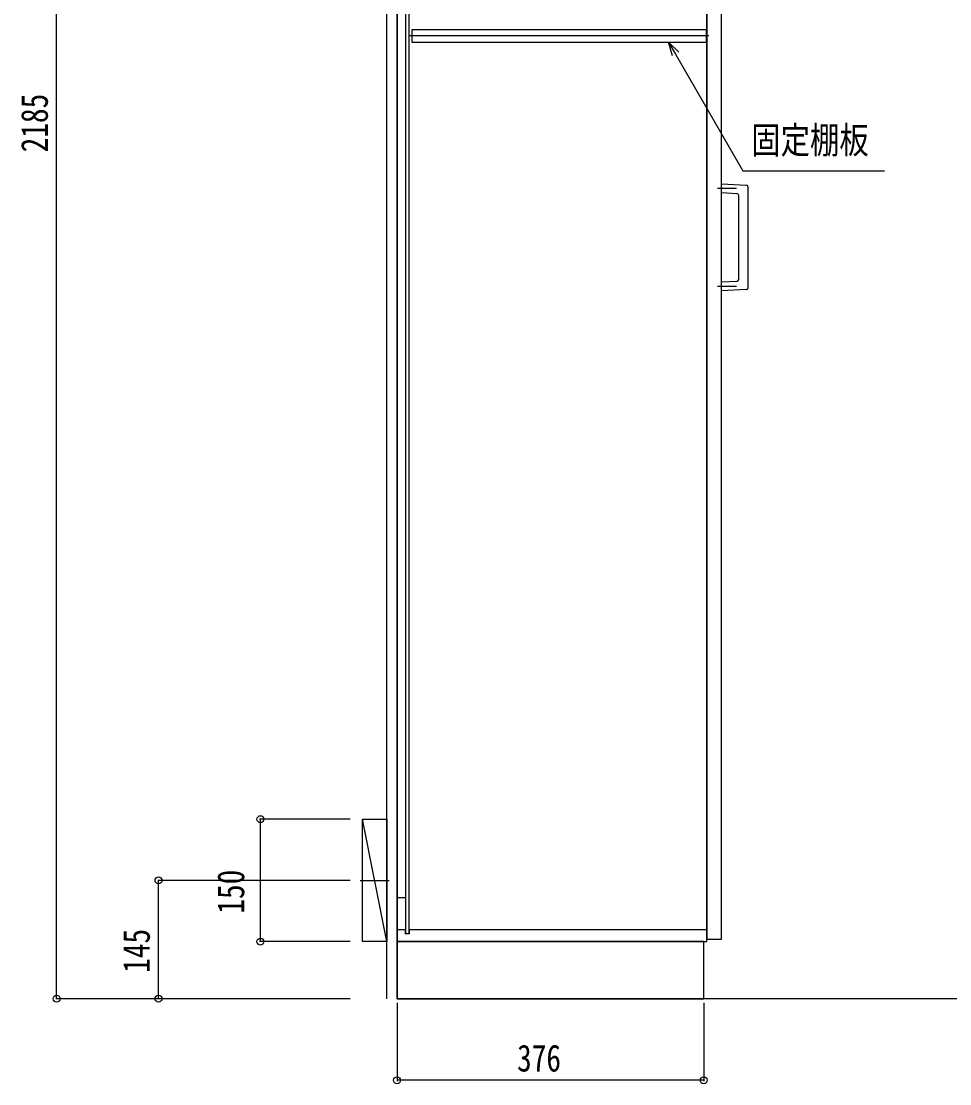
# Model space of a CAD drawing. Units: millimetres, scale not verified. Extents: x -4205 to 4205, y -2970 to 2970.
# Drawn here: x -2440 to -1301, y -1237 to 65 of the extents above; entities that cross this region are included whole.
import ezdxf
from ezdxf.enums import TextEntityAlignment as Align

# ---------------------------------------------------------------- set-up
doc = ezdxf.new("R2010")
doc.units = ezdxf.units.MM
doc.header["$LTSCALE"] = 20
for name, color, linetype in [('0-2_YKK_11', 7, 'Continuous'), ('0-3_YKK_12', 2, 'Continuous'), ('0-4_YKK_13', 4, 'Continuous'), ('0-5_YKK_D', 6, 'Continuous'), ('0-7_YSS_K', 3, 'Continuous')]:
    doc.layers.add(name, color=color, linetype=linetype)
doc.styles.add('ＭＳ ゴシック', font='')
doc.styles.get('ＭＳ ゴシック').set_extended_font_data('MS Gothic')

msp = doc.modelspace()

# ---------------------------------------------------------------- linework, layer by layer
at = {"layer": '0-2_YKK_11'}
msp.add_lwpolyline([(-1599.48, 54.5), (-1960.98, 54.5), (-1960.98, 39.5), (-1599.48, 39.5)], close=True, dxfattribs=at)
at = {"layer": '0-3_YKK_12'}
for p, q in [((-1968.48, 1117.5), (-1968.48, -1053.5)), ((-1964.48, 1117.5), (-1964.48, -1053.5)), ((-1596.69, 47), (-1963.77, 47)), ((-2024.27, -988), (-1988.69, -988)), ((-1968.48, -1009.5), (-1978.98, -1009.5)), ((-1978.98, -1048), (-1968.98, -1048)), ((-1968.98, -1048), (-1968.98, -1053.5)), ((-1963.98, -1053.5), (-1968.98, -1053.5)), ((-1963.98, -1048), (-1963.98, -1053.5)), ((-1963.98, -1048), (-1598.98, -1048))]:
    msp.add_line(p, q, dxfattribs=at)
for points in [[(-1978.98, -1063), (-1598.98, -1063), (-1598.98, 1127), (-1978.98, 1127)], [(-1598.98, -1060), (-1580.98, -1060), (-1580.98, 1124), (-1598.98, 1124)], [(-1978.98, -1133), (-1602.98, -1133), (-1602.98, -1063), (-1978.98, -1063)]]:
    msp.add_lwpolyline(points, close=True, dxfattribs=at)
at = {"layer": '0-4_YKK_13'}
for p, q in [((-1562.93, -140), (-1586.08, -140)), ((-1580.98, -134.49), (-1550.4, -136.1)), ((-1580.98, -145.51), (-1580.98, -134.49)), ((-1548.98, -137.59), (-1548.98, -262.41)), ((-1561.88, -146.51), (-1580.98, -145.51)), ((-1559.98, -251.49), (-1559.98, -148.51)), ((-1562.93, -260), (-1586.08, -260))]:
    msp.add_line(p, q, dxfattribs=at)
msp.add_lwpolyline([(-1550.4, -263.9), (-1580.98, -265.51), (-1580.98, -254.49), (-1561.88, -253.49)], dxfattribs=at)
for centre, radius, start, end in [((-1550.48, -137.59), 1.5, 359.78876, 87.2363), ((-1561.98, -148.51), 2, 0.20478, 86.80473), ((-1561.98, -251.49), 2, 273.20478, 359.80473), ((-1550.48, -262.41), 1.5, 272.78876, 0.2363)]:
    msp.add_arc(centre, radius, start, end, dxfattribs=at)
at = {"layer": '0-5_YKK_D'}
for p, q in [((-2396.48, -1133), (-2396.48, 1052)), ((-2036.42, -913), (-2147.48, -913)), ((-2146.48, -1063), (-2146.48, -913)), ((-2036.42, -988), (-2272.48, -988)), ((-2271.48, -1133), (-2271.48, -988)), ((-2036.42, -1063), (-2147.48, -1063)), ((-2036.42, -1133), (-2397.48, -1133)), ((-2036.42, -1133), (-2272.48, -1133)), ((-1978.98, -1138), (-1978.98, -1234)), ((-1602.98, -1138), (-1602.98, -1234)), ((-1602.98, -1233), (-1978.98, -1233))]:
    msp.add_line(p, q, dxfattribs=at)
for points in [[(-1641.36, 22.5), (-1645.92, 39.5), (-1633.47, 27.06)], [(-1645.92, 39.5), (-1637.42, 24.78), (-1554.88, -118.19), (-1381.3, -118.19)]]:
    msp.add_lwpolyline(points, dxfattribs=at)
for centre in [(-2146.48, -913), (-2271.48, -988), (-2146.48, -1063), (-2396.48, -1133), (-2271.48, -1133), (-1978.98, -1233), (-1602.98, -1233)]:
    msp.add_circle(centre, 4.25, dxfattribs=at)
at = {"layer": '0-7_YSS_K'}
for p, q in [((-1991.48, -1133), (-1991.48, 1210.81)), ((-1978.98, -1133), (-1978.98, 1210.81)), ((-1991.48, -1063), (-2021.48, -913)), ((297.02, -1133), (-1978.98, -1133))]:
    msp.add_line(p, q, dxfattribs=at)
msp.add_lwpolyline([(-1991.48, -1063), (-2021.48, -1063), (-2021.48, -913), (-1991.48, -913)], close=True, dxfattribs=at)

# ---------------------------------------------------------------- texts
at = {"layer": '0-5_YKK_D', "style": 'ＭＳ ゴシック', "width": 0.8}
for s, p in [('2185', (-2397.28, -95.7)), ('150', (-2156.48, -1028.8)), ('145', (-2272.28, -1101.3))]:
    msp.add_text(s, height=32.99, rotation=90, dxfattribs=at).set_placement(p, align=Align.BOTTOM_LEFT)
for s, p in [('固定棚板', (-1544.62, -107.08)), ('376', (-1831.78, -1232.2))]:
    msp.add_text(s, height=32.99, dxfattribs=at).set_placement(p, align=Align.BOTTOM_LEFT)

doc.saveas('drawing.dxf')
